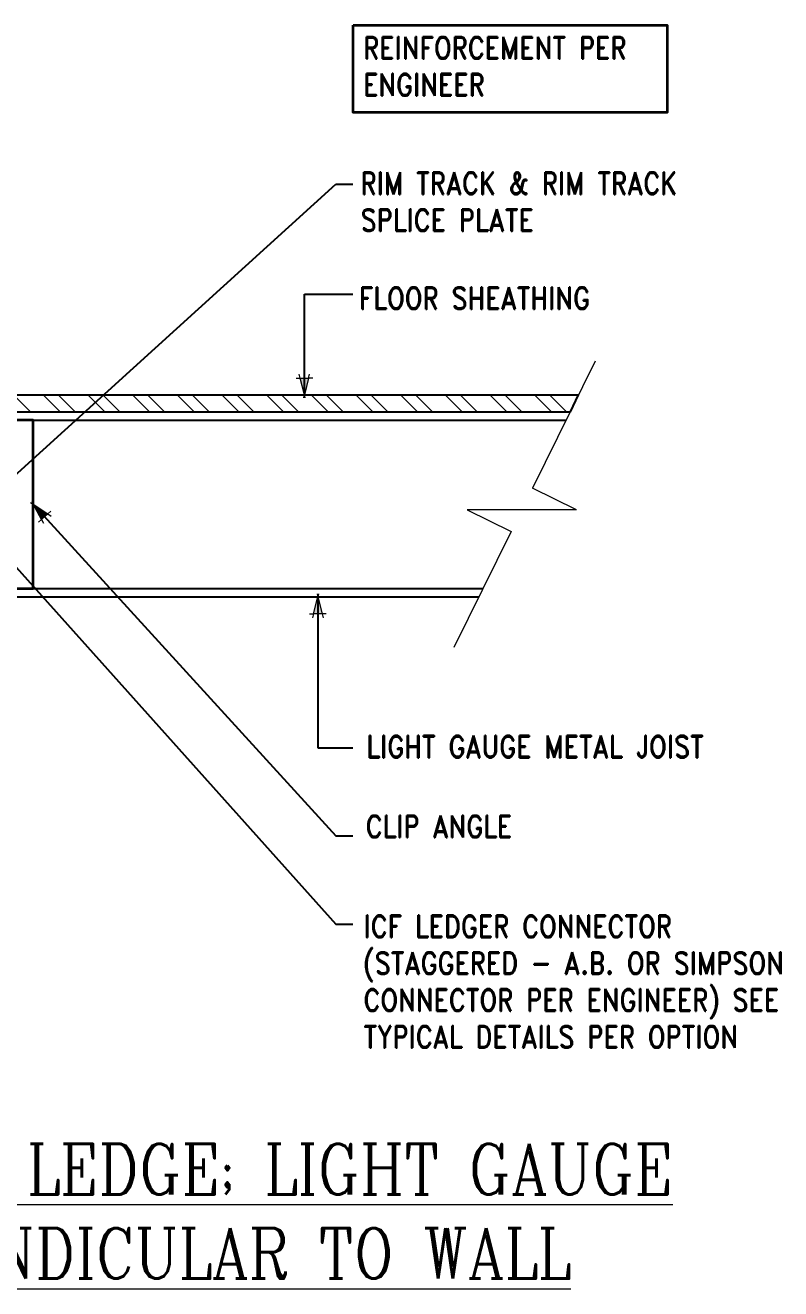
# Model space of a CAD drawing. Header units: inches. Extents: x -32 to 58.8, y 83.9 to 171.
# Drawn here: x 13.9 to 58.8, y 93.4 to 168.5 of the extents above; entities that cross this region are included whole.
import ezdxf

# ---------------------------------------------------------------- set-up
doc = ezdxf.new("R2010")
doc.units = ezdxf.units.IN
doc.header["$MEASUREMENT"] = 0
for name, color, linetype, lineweight in [('A2 Hatch', 8, 'Continuous', 9), ('A4 medium', 7, 'Continuous', 35), ('DIM', 3, 'Continuous', 13)]:
    doc.layers.add(name, color=color, linetype=linetype, lineweight=lineweight)
doc.styles.add('ARCTEXT', font='arctext.shx', dxfattribs={"width": 0.85})
doc.styles.add('ROMAND', font='romand.shx', dxfattribs={"width": 0.85})
doc.dimstyles.new('ARCTEXT1-4', dxfattribs={"dimtxt": 4, "dimasz": 2, "dimexe": 2, "dimexo": 2, "dimgap": 2, "dimtad": 1, "dimdec": 4, "dimzin": 3, "dimdsep": 46, "dimlunit": 4, "dimtxsty": 'ARCTEXT', "dimblk": 'ARCHTICK', "dimcen": 2, "dimaunit": 1, "dimadec": 0, "dimazin": 0, "dimtfac": 1, "dimtdec": 4, "dimtmove": 2, "dimatfit": 3, "dimldrblk": 'arrow', "dimfxl": 1, "dimtolj": 1, "dimtzin": 0, "dimarcsym": 0})

# ---------------------------------------------------------------- blocks, each defined once
blk = doc.blocks.new('_ArchTick')
at = {"color": 0, "linetype": 'ByBlock', "const_width": 0.15}
blk.add_lwpolyline([(-0.5, -0.5), (0.5, 0.5)], dxfattribs=at)
blk = doc.blocks.new('arrow')
at = {"layer": 'DIM'}
blk.add_hatch(color=253, dxfattribs=at).paths.add_polyline_path([(-2, 0.5), (-2, -0.5), (0, 0)])
at = {"layer": 'DIM', "lineweight": 9}
for points in [[(-2, 0.98), (-2, 0.5), (-2.47, 0.62)], [(0.37, 0.09), (0, 0)], [(0.37, -0.09), (0, 0)], [(-2, -0.98), (-2, -0.5), (-2.47, -0.62)]]:
    blk.add_lwpolyline(points, dxfattribs=at)
at = {"layer": 'DIM', "lineweight": 15}
blk.add_lwpolyline([(0, 0), (-2, -0.5), (-2, 0.5), (0, 0)], dxfattribs=at)

msp = doc.modelspace()

# ---------------------------------------------------------------- hatches: boundary and pattern name
at = {"layer": 'A2 Hatch', "ltscale": 0.15}
h = msp.add_hatch(dxfattribs=at)
h.set_pattern_fill('ANSI32', color=256, scale=5, angle=90, style=0)
h.set_pattern_definition([(135, (-3721.333, 650.5132), (-1.3258252, -1.3258252), []), (135, (-3721.333, 651.397), (-1.3258252, -1.3258252), [])])
h.paths.add_polyline_path([(10.796, 146.527), (46.796, 146.527), (46.303, 145.527), (10.796, 145.527)])

# ---------------------------------------------------------------- linework, layer by layer
at = {"ltscale": 0.15}
for p, q in [((8.792, 146.527), (46.796, 146.527)), ((46.303, 145.527), (46.796, 146.527)), ((11.421, 145.527), (46.303, 145.527)), ((11.421, 145.027), (46.056, 145.027)), ((11.421, 135.027), (41.121, 135.027)), ((11.421, 134.527), (40.874, 134.527))]:
    msp.add_line(p, q, dxfattribs=at)
at = {"layer": 'A4 medium', "ltscale": 0.15}
for points in [[(33.405, 168.476), (52.046, 168.476), (52.046, 163.294), (33.405, 163.294)], [(14.421, 135.027), (14.421, 145.027), (11.421, 145.027), (11.421, 135.027)]]:
    msp.add_lwpolyline(points, close=True, dxfattribs=at)
at = {"layer": 'DIM'}
for p, q in [((47.783, 148.527), (44.061, 140.985)), ((46.675, 139.695), (44.061, 140.985)), ((46.675, 139.695), (40.175, 139.695)), ((40.175, 139.695), (42.788, 138.405)), ((42.788, 138.405), (39.394, 131.527))]:
    msp.add_line(p, q, dxfattribs=at)

# ---------------------------------------------------------------- texts
at = {"layer": 'DIM', "color": 3, "char_height": 1.3125, "attachment_point": 1, "style": 'ROMAND'}
for s, insert, width in [('REINFORCEMENT PER ENGINEER', (34.003, 167.791), 22.17809), ('RIM TRACK & RIM TRACK SPLICE PLATE ', (33.853, 159.748), 22.68955), ('FLOOR SHEATHING ', (33.751, 152.922), 22.68955), ('LIGHT GAUGE METAL JOIST', (34.196, 126.291), 22.68955), ('CLIP ANGLE', (34.153, 121.555), 22.68955), ('ICF LEDGER CONNECTOR\\P(STAGGERED - A.B. OR SIMPSON CONNECTOR PER ENGINEER) SEE TYPICAL DETAILS PER OPTION', (34.025, 115.62), 29.49454)]:
    msp.add_mtext(s, dxfattribs=dict(at, insert=insert, width=width))
at = {"layer": 'DIM', "insert": (10.208, 102.044), "char_height": 3, "width": 98.11745, "attachment_point": 2, "style": 'ARCTEXT'}
msp.add_mtext('{\\Fromanc.shx|c0;\\L8" TO 6" WALL W/BRICK LEDGE; LIGHT GAUGE METAL FLOOR PERPENDICULAR TO WALL}      ', dxfattribs=at)

# ---------------------------------------------------------------- leaders
at = {"layer": 'DIM'}
for points in [[(11.314, 139.923), (32.387, 159.045), (33.387, 159.045)], [(30.519, 146.527), (30.519, 152.508), (33.387, 152.508)], [(10.496, 139.527), (32.387, 115.09), (33.387, 115.09)], [(14.421, 140.027), (32.387, 120.345), (33.387, 120.345)], [(31.314, 134.527), (31.314, 125.558), (33.387, 125.558)]]:
    msp.add_leader(points, dimstyle='ARCTEXT1-4', override={"dimasz": 0.5, "dimtad": 0}, dxfattribs=at)

doc.saveas('drawing.dxf')
